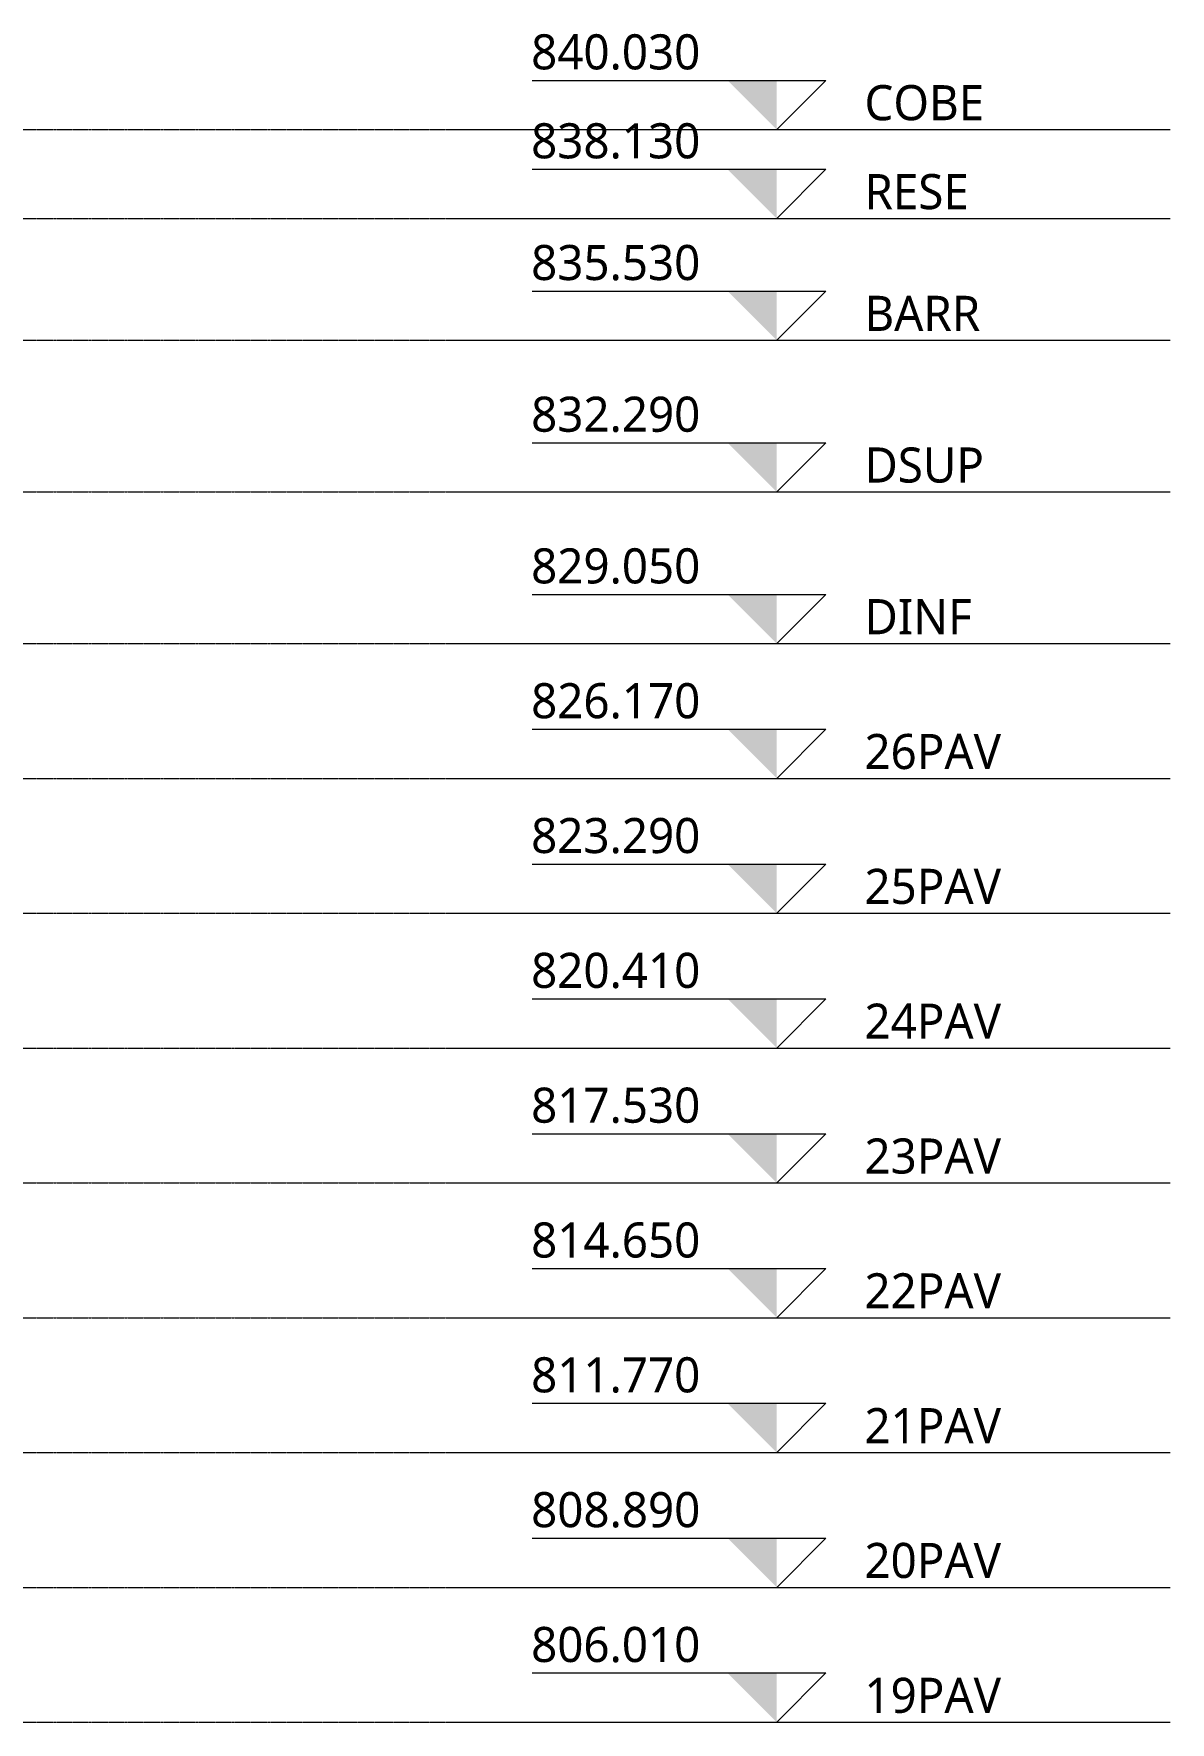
# Model space of a CAD drawing. Header units: centimetres. Extents: x -1968 to 25888, y -1244 to 84208.
# Drawn here: x 15060 to 17488, y 80601 to 84208 of the extents above; entities that cross this region are included whole.
import ezdxf

# ---------------------------------------------------------------- set-up
doc = ezdxf.new("R2010")
doc.units = ezdxf.units.CM
doc.linetypes.add('Centro', pattern=[3.175, 0.635, -0.47625, 1.5875, -0.47625])
doc.layers.add('A-FLOR-LEVL', color=7, linetype='Continuous', lineweight=9)
doc.styles.add('Gadugi_6', font='gadugi.ttf', dxfattribs={"height": 75})

# ---------------------------------------------------------------- blocks, each defined once
blk = doc.blocks.new('Nível - NÍVEL - CORTE ESQUEMÁTICO-903305-CT103 - CORTE ESQ_ TIPO')
at = {"layer": 'A-FLOR-LEVL'}
blk.add_hatch(color=256, dxfattribs=at).paths.add_polyline_path([(2311.4, 76962.2), (2311.4, 76857.1), (2206.3, 76962.2)], flags=0)
for p, q in [((1788.5, 76962.2), (2416.4, 76962.2)), ((2311.4, 76857.1), (2416.4, 76962.2)), ((1605.9, 76857.1), (3152.1, 76857.1))]:
    blk.add_line(p, q, dxfattribs=at)

msp = doc.modelspace()

# ---------------------------------------------------------------- linework, layer by layer
at = {"layer": 'A-FLOR-LEVL', "linetype": 'Centro'}
for p, q in [((12811.8, 84003), (16610.39, 84003)), ((12811.8, 83813), (16610.39, 83813)), ((12811.8, 83553), (16610.39, 83553)), ((12811.8, 83229), (16610.39, 83229)), ((12811.8, 82905), (16610.39, 82905)), ((12811.8, 82617), (16610.39, 82617)), ((12811.8, 82329), (16610.39, 82329)), ((12811.8, 82041), (16610.39, 82041)), ((12811.8, 81753), (16610.39, 81753)), ((12811.8, 81465), (16610.39, 81465)), ((12811.8, 81177), (16610.39, 81177)), ((12811.8, 80889), (16610.39, 80889)), ((12811.8, 80601), (16610.39, 80601))]:
    msp.add_line(p, q, dxfattribs=at)

# ---------------------------------------------------------------- block references
at = {"layer": 'A-FLOR-LEVL'}
for p in [(14335.8, 7146), (14335.8, 6956), (14335.8, 6696), (14335.8, 6372), (14335.8, 6048), (14335.8, 5760), (14335.8, 5472), (14335.8, 5184), (14335.8, 4896), (14335.8, 4608), (14335.8, 4320), (14335.8, 4032), (14335.8, 3744)]:
    msp.add_blockref('Nível - NÍVEL - CORTE ESQUEMÁTICO-903305-CT103 - CORTE ESQ_ TIPO', p, dxfattribs=at)

# ---------------------------------------------------------------- texts
at = {"layer": 'A-FLOR-LEVL', "char_height": 75, "attachment_point": 1, "style": 'Gadugi_6'}
for s, insert, width in [('840.030', (16122.43, 84206.57), 436.9197), ('COBE', (16834.55, 84098.05), 312.6581), ('838.130', (16122.43, 84016.57), 436.9197), ('RESE', (16834.55, 83908.05), 272.5737), ('835.530', (16122.43, 83756.57), 436.9197), ('BARR', (16834.55, 83648.05), 308.6497), ('832.290', (16122.43, 83432.57), 436.9197), ('DSUP', (16834.55, 83324.05), 316.6666), ('829.050', (16122.43, 83108.57), 436.9197), ('DINF', (16834.55, 83000.05), 284.5991), ('826.170', (16122.43, 82820.57), 436.9197), ('26PAV', (16834.55, 82712.05), 372.7847), ('823.290', (16122.43, 82532.57), 436.9197), ('25PAV', (16834.55, 82424.05), 372.7847), ('820.410', (16122.43, 82244.57), 436.9197), ('24PAV', (16834.55, 82136.05), 372.7847), ('817.530', (16122.43, 81956.57), 436.9197), ('23PAV', (16834.55, 81848.05), 372.7847), ('814.650', (16122.43, 81668.57), 436.9197), ('22PAV', (16834.55, 81560.05), 372.7847), ('811.770', (16122.43, 81380.57), 436.9197), ('21PAV', (16834.55, 81272.05), 372.7847), ('808.890', (16122.43, 81092.57), 436.9197), ('20PAV', (16834.55, 80984.05), 372.7847), ('806.010', (16122.43, 80804.57), 436.9197), ('19PAV', (16834.55, 80696.05), 372.7847)]:
    msp.add_mtext(s, dxfattribs=dict(at, insert=insert, width=width))

doc.saveas('drawing.dxf')
